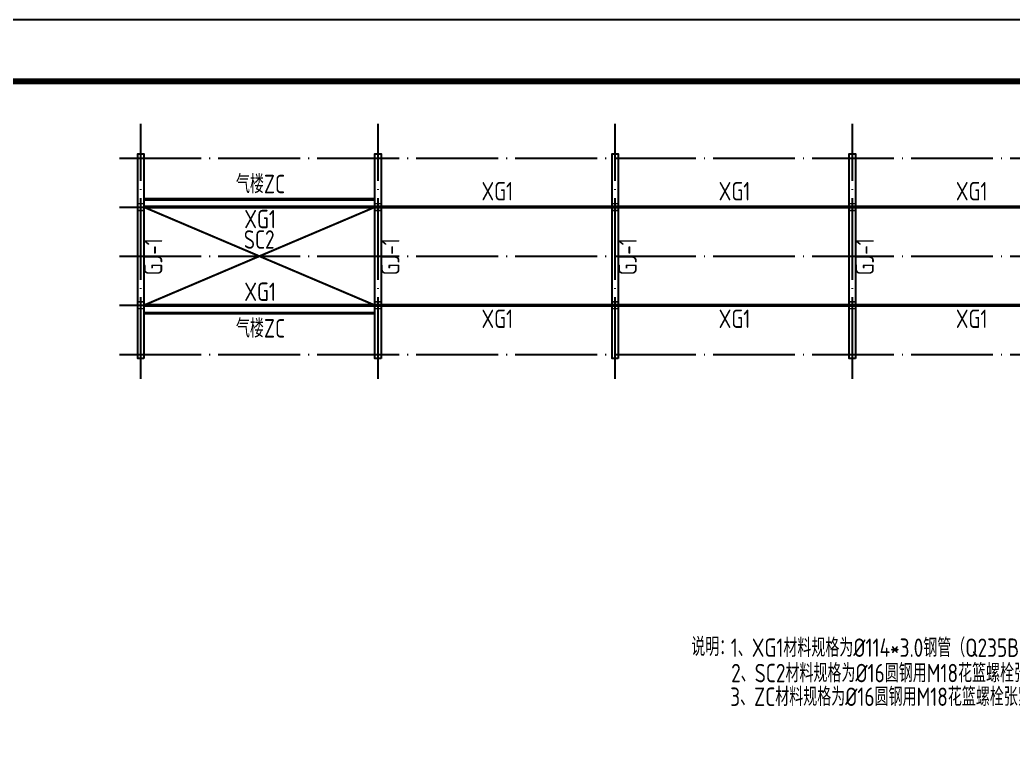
# Model space of a CAD drawing. Extents: x 9539573 to 9710259, y 1656270 to 2510207.
# Drawn here: x 9660731 to 9685020, y 2040808 to 2058633 of the extents above; entities that cross this region are included whole.
import ezdxf

# ---------------------------------------------------------------- set-up
doc = ezdxf.new("R2010")
doc.units = 0
doc.header["$LTSCALE"] = 1000
doc.header["$MEASUREMENT"] = 0
doc.linetypes.add('DOTE', pattern=[2.42, 2, -0.2, 0.02, -0.2])
for name, color, linetype in [('DOTE', 8, 'DOTE'), ('PUB_TEXT', 7, 'CONTINUOUS'), ('PUB_TITLE', 4, 'CONTINUOUS'), ('ZC', 6, 'CONTINUOUS'), ('屋面支撑', 1, 'CONTINUOUS'), ('柱', 2, 'CONTINUOUS'), ('梁', 4, 'CONTINUOUS'), ('系杆', 7, 'CONTINUOUS')]:
    doc.layers.add(name, color=color, linetype=linetype)
doc.styles.add('TSSD_DIMENSION', font='atssdeng.shx', dxfattribs={"width": 0.7, "bigfont": 'atssdchn.shx'})
doc.styles.add('TSSD_REIN', font='atssdeng.shx', dxfattribs={"width": 0.7, "bigfont": 'atssdchn.shx'})

msp = doc.modelspace()

# ---------------------------------------------------------------- hatches: boundary and pattern name
at = {"layer": '柱'}
for points in [[(9663764, 2054156.4), (9663614, 2054156.4), (9663614, 2054124.4), (9663677, 2054124.4), (9663677, 2053988.4), (9663614, 2053988.4), (9663614, 2053956.4), (9663764, 2053956.4), (9663764, 2053988.4), (9663701, 2053988.4), (9663701, 2054124.4), (9663764, 2054124.4)], [(9669564, 2054156.4), (9669414, 2054156.4), (9669414, 2054124.4), (9669477, 2054124.4), (9669477, 2053988.4), (9669414, 2053988.4), (9669414, 2053956.4), (9669564, 2053956.4), (9669564, 2053988.4), (9669501, 2053988.4), (9669501, 2054124.4), (9669564, 2054124.4)], [(9675364, 2054156.4), (9675214, 2054156.4), (9675214, 2054124.4), (9675277, 2054124.4), (9675277, 2053988.4), (9675214, 2053988.4), (9675214, 2053956.4), (9675364, 2053956.4), (9675364, 2053988.4), (9675301, 2053988.4), (9675301, 2054124.4), (9675364, 2054124.4)], [(9681164, 2054156.4), (9681014, 2054156.4), (9681014, 2054124.4), (9681077, 2054124.4), (9681077, 2053988.4), (9681014, 2053988.4), (9681014, 2053956.4), (9681164, 2053956.4), (9681164, 2053988.4), (9681101, 2053988.4), (9681101, 2054124.4), (9681164, 2054124.4)], [(9663764, 2051756.4), (9663614, 2051756.4), (9663614, 2051724.4), (9663677, 2051724.4), (9663677, 2051588.4), (9663614, 2051588.4), (9663614, 2051556.4), (9663764, 2051556.4), (9663764, 2051588.4), (9663701, 2051588.4), (9663701, 2051724.4), (9663764, 2051724.4)], [(9669564, 2051756.4), (9669414, 2051756.4), (9669414, 2051724.4), (9669477, 2051724.4), (9669477, 2051588.4), (9669414, 2051588.4), (9669414, 2051556.4), (9669564, 2051556.4), (9669564, 2051588.4), (9669501, 2051588.4), (9669501, 2051724.4), (9669564, 2051724.4)], [(9675364, 2051756.4), (9675214, 2051756.4), (9675214, 2051724.4), (9675277, 2051724.4), (9675277, 2051588.4), (9675214, 2051588.4), (9675214, 2051556.4), (9675364, 2051556.4), (9675364, 2051588.4), (9675301, 2051588.4), (9675301, 2051724.4), (9675364, 2051724.4)], [(9681164, 2051756.4), (9681014, 2051756.4), (9681014, 2051724.4), (9681077, 2051724.4), (9681077, 2051588.4), (9681014, 2051588.4), (9681014, 2051556.4), (9681164, 2051556.4), (9681164, 2051588.4), (9681101, 2051588.4), (9681101, 2051724.4), (9681164, 2051724.4)]]:
    msp.add_hatch(color=3, dxfattribs=at).paths.add_polyline_path(points)

# ---------------------------------------------------------------- linework, layer by layer
at = {"layer": 'DOTE'}
for p, q in [((9663689, 2049855), (9663689, 2056091)), ((9669489, 2049855), (9669489, 2056091)), ((9675289, 2049855), (9675289, 2056091)), ((9681089, 2049855), (9681089, 2056091)), ((9663164, 2055256.4), (9699014, 2055256.4)), ((9663164, 2054056.4), (9699014, 2054056.4)), ((9663164, 2052856.4), (9699014, 2052856.4)), ((9663164, 2051656.4), (9699014, 2051656.4)), ((9663164, 2050456.4), (9699014, 2050456.4))]:
    msp.add_line(p, q, dxfattribs=at)
at = {"layer": 'PUB_TITLE'}
msp.add_lwpolyline([(9598809.4, 1995632.6), (9710259.4, 1995632.6), (9710259.4, 2058632.6), (9598809.4, 2058632.6)], close=True, dxfattribs=at)
at = {"layer": 'PUB_TITLE', "const_width": 150}
msp.add_lwpolyline([(9602559.4, 1997132.6), (9708759.4, 1997132.6), (9708759.4, 2057132.6), (9602559.4, 2057132.6)], close=True, dxfattribs=at)
at = {"layer": 'ZC', "const_width": 80}
for points in [[(9663764, 2054248.5), (9669414, 2054248.5)], [(9663764, 2051464.2), (9669414, 2051464.2)]]:
    msp.add_lwpolyline(points, dxfattribs=at)
at = {"layer": '屋面支撑', "const_width": 50}
for points in [[(9669414, 2054056.4), (9663764, 2051656.4)], [(9663764, 2054056.4), (9669414, 2051656.4)]]:
    msp.add_lwpolyline(points, dxfattribs=at)
at = {"layer": '柱', "color": 3, "const_width": 5}
for points in [[(9663764, 2054156.4), (9663614, 2054156.4), (9663614, 2054124.4), (9663677, 2054124.4), (9663677, 2053988.4), (9663614, 2053988.4), (9663614, 2053956.4), (9663764, 2053956.4), (9663764, 2053988.4), (9663701, 2053988.4), (9663701, 2054124.4), (9663764, 2054124.4)], [(9669564, 2054156.4), (9669414, 2054156.4), (9669414, 2054124.4), (9669477, 2054124.4), (9669477, 2053988.4), (9669414, 2053988.4), (9669414, 2053956.4), (9669564, 2053956.4), (9669564, 2053988.4), (9669501, 2053988.4), (9669501, 2054124.4), (9669564, 2054124.4)], [(9675364, 2054156.4), (9675214, 2054156.4), (9675214, 2054124.4), (9675277, 2054124.4), (9675277, 2053988.4), (9675214, 2053988.4), (9675214, 2053956.4), (9675364, 2053956.4), (9675364, 2053988.4), (9675301, 2053988.4), (9675301, 2054124.4), (9675364, 2054124.4)], [(9681164, 2054156.4), (9681014, 2054156.4), (9681014, 2054124.4), (9681077, 2054124.4), (9681077, 2053988.4), (9681014, 2053988.4), (9681014, 2053956.4), (9681164, 2053956.4), (9681164, 2053988.4), (9681101, 2053988.4), (9681101, 2054124.4), (9681164, 2054124.4)], [(9663764, 2051756.4), (9663614, 2051756.4), (9663614, 2051724.4), (9663677, 2051724.4), (9663677, 2051588.4), (9663614, 2051588.4), (9663614, 2051556.4), (9663764, 2051556.4), (9663764, 2051588.4), (9663701, 2051588.4), (9663701, 2051724.4), (9663764, 2051724.4)], [(9669564, 2051756.4), (9669414, 2051756.4), (9669414, 2051724.4), (9669477, 2051724.4), (9669477, 2051588.4), (9669414, 2051588.4), (9669414, 2051556.4), (9669564, 2051556.4), (9669564, 2051588.4), (9669501, 2051588.4), (9669501, 2051724.4), (9669564, 2051724.4)], [(9675364, 2051756.4), (9675214, 2051756.4), (9675214, 2051724.4), (9675277, 2051724.4), (9675277, 2051588.4), (9675214, 2051588.4), (9675214, 2051556.4), (9675364, 2051556.4), (9675364, 2051588.4), (9675301, 2051588.4), (9675301, 2051724.4), (9675364, 2051724.4)], [(9681164, 2051756.4), (9681014, 2051756.4), (9681014, 2051724.4), (9681077, 2051724.4), (9681077, 2051588.4), (9681014, 2051588.4), (9681014, 2051556.4), (9681164, 2051556.4), (9681164, 2051588.4), (9681101, 2051588.4), (9681101, 2051724.4), (9681164, 2051724.4)]]:
    msp.add_lwpolyline(points, close=True, dxfattribs=at)
at = {"layer": '梁'}
for points in [[(9663764, 2050356.4), (9663614, 2050356.4), (9663614, 2055356.4), (9663764, 2055356.4)], [(9669564, 2050356.4), (9669414, 2050356.4), (9669414, 2055356.4), (9669564, 2055356.4)], [(9675364, 2050356.4), (9675214, 2050356.4), (9675214, 2055356.4), (9675364, 2055356.4)], [(9681164, 2050356.4), (9681014, 2050356.4), (9681014, 2055356.4), (9681164, 2055356.4)]]:
    msp.add_lwpolyline(points, close=True, dxfattribs=at)
at = {"layer": '系杆', "color": 3, "const_width": 80}
for points in [[(9663764, 2054056.4), (9698414, 2054056.4)], [(9663764, 2051656.4), (9698414, 2051656.4)]]:
    msp.add_lwpolyline(points, dxfattribs=at)

# ---------------------------------------------------------------- texts
at = {"layer": 'PUB_TEXT', "style": 'TSSD_DIMENSION', "width": 0.8}
for s, p in [('说明：', (9677148.4, 2043085.7)), ('1、XG1材料规格为%%C114*3.0钢管（Q235B）。', (9678114.8, 2043062.5)), ('2、SC2材料规格为%%C16圆钢用M18花篮螺栓张紧（Q235B）。', (9678124.1, 2042442.2)), ('3、ZC材料规格为%%C16圆钢用M18花篮螺栓张紧（Q235B）。', (9678101.6, 2041863))]:
    msp.add_text(s, height=450, dxfattribs=at).set_placement(p)
at = {"layer": 'ZC', "style": 'TSSD_REIN', "width": 0.8}
for p in [(9666015.2, 2054395.1), (9666015.2, 2050867.6)]:
    msp.add_text('气楼ZC', height=450, dxfattribs=at).set_placement(p)
at = {"layer": '屋面支撑', "style": 'TSSD_REIN', "width": 0.8}
msp.add_text('SC2', height=450, dxfattribs=at).set_placement((9666208.1, 2053039.4))
at = {"layer": '梁', "color": 2, "style": 'TSSD_REIN', "width": 0.8}
for p in [(9664213.9, 2052390.4), (9670013.9, 2052390.4), (9675813.9, 2052390.4), (9681613.9, 2052390.4)]:
    msp.add_text('GJ-1', height=450, rotation=90, dxfattribs=at).set_placement(p)
at = {"layer": '系杆', "color": 3, "style": 'TSSD_REIN', "width": 0.8}
for p in [(9672019.4, 2054219.3), (9677819.4, 2054219.3), (9683619.4, 2054219.3), (9666219.4, 2053539.1), (9666219.4, 2051762.3), (9672019.4, 2051101.8), (9677819.4, 2051101.8), (9683619.4, 2051101.8)]:
    msp.add_text('XG1', height=450, dxfattribs=at).set_placement(p)

doc.saveas('drawing.dxf')
